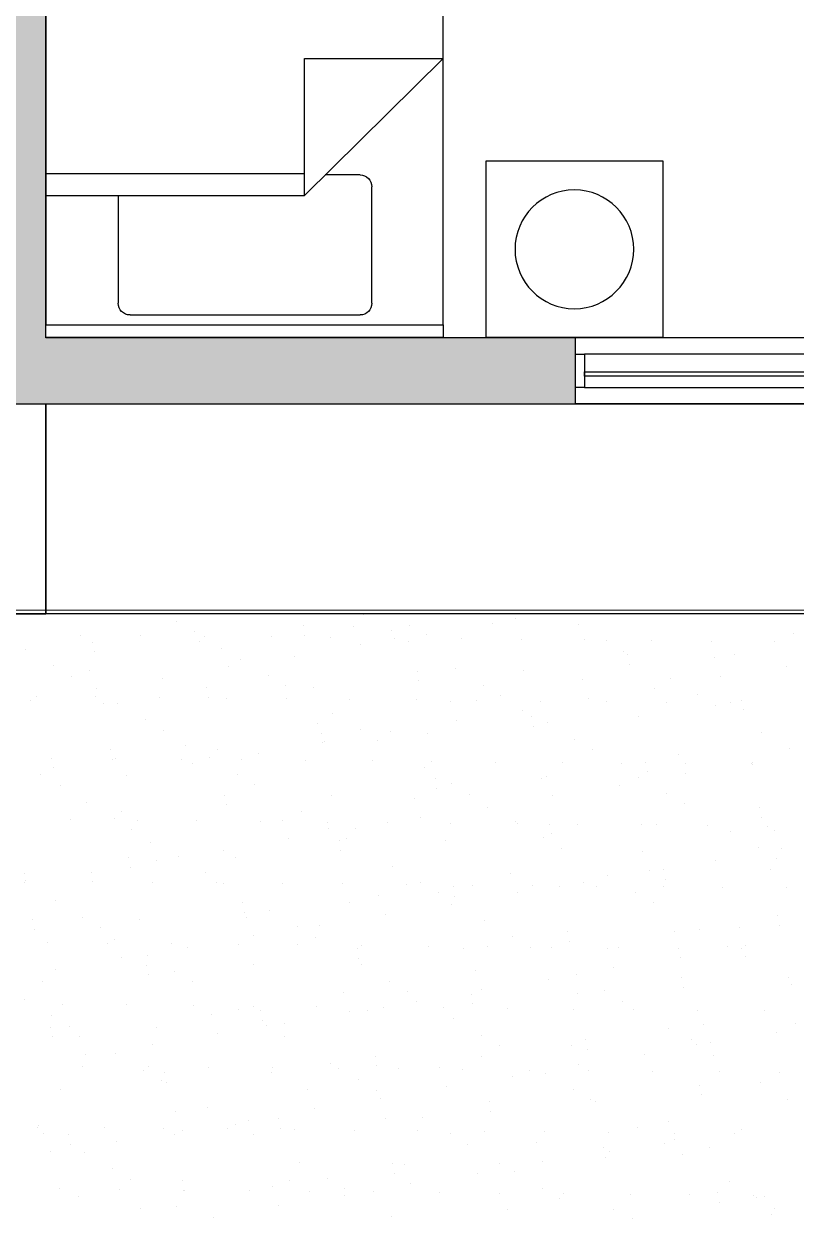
# Model space of a CAD drawing. Header units: millimetres. Extents: x -3 to 53, y -269 to 39.
# Drawn here: x 15.05 to 16.799, y 20.832 to 23.535 of the extents above; entities that cross this region are included whole.
import ezdxf
from ezdxf.enums import TextEntityAlignment as Align
from ezdxf.xclip import XClip

# ---------------------------------------------------------------- set-up
doc = ezdxf.new("R2010")
doc.units = ezdxf.units.MM
doc.header["$LTSCALE"] = 15
doc.header["$XCLIPFRAME"] = 2
doc.linetypes.add('ACAD_ISO07W100', pattern=[3, 0, -3])
doc.linetypes.add('HIDDEN2', pattern=[0.1875, 0.125, -0.0625])
doc.layers.get('0').update_dxf_attribs({"color": 250})
for name, color, linetype in [('A-EST HATCH', 250, 'Continuous'), ('A-EST PLACAS', 250, 'Continuous'), ('A-EST VIGAS', 250, 'HIDDEN2'), ('A-MOBILIARIO', 250, 'Continuous'), ('A-MURO BAJO', 251, 'Continuous'), ('DLP_MOBILIARIO FIJO', 250, 'Continuous'), ('DLP_VERDE', 250, 'Continuous')]:
    doc.layers.add(name, color=color, linetype=linetype)
doc.layers.add('A-MUROS', color=252, linetype='Continuous', lineweight=30)
doc.styles.add('R80', font='ARIALN.TTF', dxfattribs={"height": 2.03})

# ---------------------------------------------------------------- blocks, each defined once
blk = doc.blocks.new('A$C9f73720c')
at = {"layer": 'A-MURO BAJO'}
blk.add_line((59.2224, 107.0787, 0), (53.4761, 88.235, 0), dxfattribs=at)
at = {"layer": 'DLP_VERDE'}
blk.add_line((59.2325, 107.0756), (53.4804, 88.2337), dxfattribs=at)
at = {"layer": 'DLP_VERDE', "linetype": 'Continuous'}
for p, q in [((56.6752, 98.5424), (56.6752, 98.5424)), ((56.7415, 98.5077), (56.7415, 98.5077)), ((56.6798, 98.4982), (56.6798, 98.4982)), ((56.9219, 98.459), (56.9219, 98.459)), ((56.6805, 98.4017), (56.6805, 98.4017)), ((56.8681, 98.4097), (56.8681, 98.4097)), ((56.7845, 98.388), (56.7845, 98.388)), ((56.8065, 98.3851), (56.8065, 98.3851)), ((57.0878, 98.3735), (57.0878, 98.3735)), ((57.1322, 98.3754), (57.1322, 98.3754)), ((56.6364, 98.3605), (56.6364, 98.3605)), ((56.6748, 98.3554), (56.6748, 98.3554)), ((56.7193, 98.3574), (56.7193, 98.3574)), ((56.7827, 98.3611), (56.7827, 98.3611)), ((56.9255, 98.3694), (56.9255, 98.3694)), ((56.928, 98.3665), (56.928, 98.3665)), ((56.931, 98.3682), (56.931, 98.3682)), ((57.0295, 98.3557), (57.0295, 98.3557)), ((57.0515, 98.3528), (57.0515, 98.3528)), ((57.0744, 98.3599), (57.0744, 98.3599)), ((57.1493, 98.3578), (57.1493, 98.3578)), ((57.2207, 98.3606), (57.2207, 98.3606)), ((56.7784, 98.3275), (56.7784, 98.3275)), ((57.1149, 98.3263), (57.1149, 98.3263)), ((57.1705, 98.3371), (57.1705, 98.3371)), ((57.2745, 98.3234), (57.2745, 98.3234)), ((57.2966, 98.3205), (57.2966, 98.3205)), ((56.7439, 98.2959), (56.7439, 98.2959)), ((57.4156, 98.3049), (57.4156, 98.3049)), ((57.4321, 98.3074), (57.4321, 98.3074)), ((57.5196, 98.2912), (57.5196, 98.2912)), ((57.0611, 98.2771), (57.0611, 98.2771)), ((56.6902, 98.2467), (56.6902, 98.2467)), ((57.5275, 98.2433), (57.5275, 98.2433)), ((56.5958, 98.2316), (56.5958, 98.2316)), ((56.7392, 98.2233), (56.7392, 98.2233)), ((56.8613, 98.2143), (56.8613, 98.2143)), ((56.8855, 98.224), (56.8855, 98.224)), ((56.9058, 98.2162), (56.9058, 98.2162)), ((57.0338, 98.231), (57.0338, 98.231)), ((57.1145, 98.2253), (57.1145, 98.2253)), ((57.1773, 98.2228), (57.1773, 98.2228)), ((57.2743, 98.2323), (57.2743, 98.2323)), ((57.3187, 98.2342), (57.3187, 98.2342)), ((57.3235, 98.2235), (57.3235, 98.2235)), ((57.3423, 98.2251), (57.3423, 98.2251)), ((57.4718, 98.2305), (57.4718, 98.2305)), ((57.6153, 98.2223), (57.6153, 98.2223)), ((57.6788, 98.224), (57.6788, 98.224)), ((56.7015, 98.2073), (56.7015, 98.2073)), ((56.9713, 98.1948), (56.9713, 98.1948)), ((57.3078, 98.1936), (57.3078, 98.1936)), ((56.6004, 98.1644), (56.6004, 98.1644)), ((56.6103, 98.1708), (56.6103, 98.1708)), ((56.6324, 98.1679), (56.6324, 98.1679)), ((56.9369, 98.1632), (56.9369, 98.1632)), ((57.625, 98.1747), (57.625, 98.1747)), ((56.566, 98.1329), (56.566, 98.1329)), ((56.7513, 98.1522), (56.7513, 98.1522)), ((56.8553, 98.1385), (56.8553, 98.1385)), ((56.8774, 98.1356), (56.8774, 98.1356)), ((57.2541, 98.1444), (57.2541, 98.1444)), ((56.8832, 98.114), (56.8832, 98.114)), ((56.9964, 98.1199), (56.9964, 98.1199)), ((57.1004, 98.1062), (57.1004, 98.1062)), ((57.1224, 98.1033), (57.1224, 98.1033)), ((57.714, 98.1022), (57.714, 98.1022)), ((57.8738, 98.1092), (57.8738, 98.1092)), ((57.9062, 98.1228), (57.9062, 98.1228)), ((57.9182, 98.1111), (57.9182, 98.1111)), ((56.5122, 98.0836), (56.5122, 98.0836)), ((56.5503, 98.0874), (56.5503, 98.0874)), ((56.6986, 98.0945), (56.6986, 98.0945)), ((56.8421, 98.0862), (56.8421, 98.0862)), ((56.9883, 98.0869), (56.9883, 98.0869)), ((57.0478, 98.0731), (57.0478, 98.0731)), ((57.0923, 98.075), (57.0923, 98.075)), ((57.1366, 98.0939), (57.1366, 98.0939)), ((57.2414, 98.0877), (57.2414, 98.0877)), ((57.2801, 98.0857), (57.2801, 98.0857)), ((57.301, 98.0841), (57.301, 98.0841)), ((57.3454, 98.074), (57.3454, 98.074)), ((57.4264, 98.0864), (57.4264, 98.0864)), ((57.4608, 98.0911), (57.4608, 98.0911)), ((57.5052, 98.0931), (57.5052, 98.0931)), ((57.5352, 98.0924), (57.5352, 98.0924)), ((57.5747, 98.0934), (57.5747, 98.0934)), ((57.7181, 98.0852), (57.7181, 98.0852)), ((57.8644, 98.0859), (57.8644, 98.0859)), ((57.8718, 98.0913), (57.8718, 98.0913)), ((56.6349, 98.0551), (56.6349, 98.0551)), ((56.6793, 98.057), (56.6793, 98.057)), ((56.888, 98.0661), (56.888, 98.0661)), ((57.1643, 98.0621), (57.1643, 98.0621)), ((57.3674, 98.0711), (57.3674, 98.0711)), ((57.4864, 98.0554), (57.4864, 98.0554)), ((57.5008, 98.0609), (57.5008, 98.0609)), ((56.7934, 98.0317), (56.7934, 98.0317)), ((57.1299, 98.0305), (57.1299, 98.0305)), ((57.5904, 98.0417), (57.5904, 98.0417)), ((57.6125, 98.0388), (57.6125, 98.0388)), ((57.7315, 98.0232), (57.7315, 98.0232)), ((57.818, 98.042), (57.818, 98.042)), ((56.759, 98.0002), (56.759, 98.0002)), ((57.4471, 98.0117), (57.4471, 98.0117)), ((57.8355, 98.0095), (57.8355, 98.0095)), ((57.8575, 98.0066), (57.8575, 98.0066)), ((57.0761, 97.9813), (57.0761, 97.9813)), ((56.4582, 97.9507), (56.4582, 97.9507)), ((56.5069, 97.9497), (56.5069, 97.9497)), ((56.6532, 97.9503), (56.6532, 97.9503)), ((56.7052, 97.9509), (56.7052, 97.9509)), ((56.8014, 97.9574), (56.8014, 97.9574)), ((56.9449, 97.9491), (56.9449, 97.9491)), ((57.0912, 97.9498), (57.0912, 97.9498)), ((57.2395, 97.9568), (57.2395, 97.9568)), ((57.3829, 97.9486), (57.3829, 97.9486)), ((57.4875, 97.943), (57.4875, 97.943)), ((57.5292, 97.9493), (57.5292, 97.9493)), ((57.6473, 97.9499), (57.6473, 97.9499)), ((57.6775, 97.9563), (57.6775, 97.9563)), ((57.6917, 97.9519), (57.6917, 97.9519)), ((57.7282, 97.9597), (57.7282, 97.9597)), ((57.821, 97.9481), (57.821, 97.9481)), ((56.5772, 97.935), (56.5772, 97.935)), ((56.6812, 97.9213), (56.6812, 97.9213)), ((56.7032, 97.9184), (56.7032, 97.9184)), ((56.8214, 97.9139), (56.8214, 97.9139)), ((56.8658, 97.9158), (56.8658, 97.9158)), ((57.0745, 97.9249), (57.0745, 97.9249)), ((57.2343, 97.9319), (57.2343, 97.9319)), ((57.2788, 97.9339), (57.2788, 97.9339)), ((57.3573, 97.9294), (57.3573, 97.9294)), ((57.6938, 97.9282), (57.6938, 97.9282)), ((56.4528, 97.8978), (56.4528, 97.8978)), ((56.6615, 97.9069), (56.6615, 97.9069)), ((56.8222, 97.9027), (56.8222, 97.9027)), ((56.9262, 97.889), (56.9262, 97.889)), ((56.9483, 97.8861), (56.9483, 97.8861)), ((56.9864, 97.899), (56.9864, 97.899)), ((57.3229, 97.8978), (57.3229, 97.8978)), ((56.6154, 97.8686), (56.6154, 97.8686)), ((56.9519, 97.8675), (56.9519, 97.8675)), ((57.0672, 97.8705), (57.0672, 97.8705)), ((57.1712, 97.8568), (57.1712, 97.8568)), ((57.6401, 97.879), (57.6401, 97.879)), ((56.581, 97.8371), (56.581, 97.8371)), ((57.1933, 97.8539), (57.1933, 97.8539)), ((57.2691, 97.8486), (57.2691, 97.8486)), ((57.3123, 97.8382), (57.3123, 97.8382)), ((56.4662, 97.8208), (56.4662, 97.8208)), ((56.6097, 97.8126), (56.6097, 97.8126)), ((56.756, 97.8132), (56.756, 97.8132)), ((56.8982, 97.8182), (56.8982, 97.8182)), ((56.9043, 97.8203), (56.9043, 97.8203)), ((57.0477, 97.812), (57.0477, 97.812)), ((57.194, 97.8127), (57.194, 97.8127)), ((57.3423, 97.8197), (57.3423, 97.8197)), ((57.4163, 97.8245), (57.4163, 97.8245)), ((57.4383, 97.8216), (57.4383, 97.8216)), ((57.4858, 97.8115), (57.4858, 97.8115)), ((57.5573, 97.806), (57.5573, 97.806)), ((57.6321, 97.8122), (57.6321, 97.8122)), ((57.7803, 97.8192), (57.7803, 97.8192)), ((57.8338, 97.8088), (57.8338, 97.8088)), ((56.5273, 97.7879), (56.5273, 97.7879)), ((57.261, 97.7838), (57.261, 97.7838)), ((57.4208, 97.7907), (57.4208, 97.7907)), ((57.4653, 97.7927), (57.4653, 97.7927)), ((57.5503, 97.7967), (57.5503, 97.7967)), ((57.6613, 97.7923), (57.6613, 97.7923)), ((57.674, 97.8018), (57.674, 97.8018)), ((57.6833, 97.7894), (57.6833, 97.7894)), ((56.5949, 97.7547), (56.5949, 97.7547)), ((56.6393, 97.7566), (56.6393, 97.7566)), ((56.848, 97.7657), (56.848, 97.7657)), ((57.0079, 97.7727), (57.0079, 97.7727)), ((57.0523, 97.7747), (57.0523, 97.7747)), ((57.1793, 97.7663), (57.1793, 97.7663)), ((57.5158, 97.7651), (57.5158, 97.7651)), ((57.8023, 97.7737), (57.8023, 97.7737)), ((56.435, 97.7477), (56.435, 97.7477)), ((56.8084, 97.7359), (56.8084, 97.7359)), ((57.1449, 97.7348), (57.1449, 97.7348)), ((56.403, 97.7178), (56.403, 97.7178)), ((56.4375, 97.7056), (56.4375, 97.7056)), ((56.507, 97.7041), (56.507, 97.7041)), ((56.5291, 97.7012), (56.5291, 97.7012)), ((56.774, 97.7044), (56.774, 97.7044)), ((57.4621, 97.7159), (57.4621, 97.7159)), ((56.4031, 97.674), (56.4031, 97.674)), ((56.4208, 97.6767), (56.4208, 97.6767)), ((56.5691, 97.6837), (56.5691, 97.6837)), ((56.6481, 97.6855), (56.6481, 97.6855)), ((56.7125, 97.6755), (56.7125, 97.6755)), ((56.7521, 97.6718), (56.7521, 97.6718)), ((56.7741, 97.6689), (56.7741, 97.6689)), ((56.8588, 97.6761), (56.8588, 97.6761)), ((57.0071, 97.6832), (57.0071, 97.6832)), ((57.0912, 97.6855), (57.0912, 97.6855)), ((57.1506, 97.6749), (57.1506, 97.6749)), ((57.2969, 97.6756), (57.2969, 97.6756)), ((57.4451, 97.6826), (57.4451, 97.6826)), ((57.5886, 97.6744), (57.5886, 97.6744)), ((57.7349, 97.6751), (57.7349, 97.6751)), ((56.7202, 97.6552), (56.7202, 97.6552)), ((56.8931, 97.6533), (56.8931, 97.6533)), ((57.4475, 97.6426), (57.4475, 97.6426)), ((57.6073, 97.6496), (57.6073, 97.6496)), ((57.6518, 97.6515), (57.6518, 97.6515)), ((57.7432, 97.664), (57.7432, 97.664)), ((56.3493, 97.6248), (56.3493, 97.6248)), ((56.7814, 97.6135), (56.7814, 97.6135)), ((56.8258, 97.6154), (56.8258, 97.6154)), ((56.9971, 97.6396), (56.9971, 97.6396)), ((57.0191, 97.6367), (57.0191, 97.6367)), ((57.0345, 97.6246), (57.0345, 97.6246)), ((57.1381, 97.621), (57.1381, 97.621)), ((57.1944, 97.6315), (57.1944, 97.6315)), ((57.2388, 97.6335), (57.2388, 97.6335)), ((57.3723, 97.6336), (57.3723, 97.6336)), ((57.7088, 97.6325), (57.7088, 97.6325)), ((56.3684, 97.5955), (56.3684, 97.5955)), ((56.4128, 97.5974), (56.4128, 97.5974)), ((56.6215, 97.6065), (56.6215, 97.6065)), ((57.0014, 97.6033), (57.0014, 97.6033)), ((57.2421, 97.6073), (57.2421, 97.6073)), ((57.2641, 97.6044), (57.2641, 97.6044)), ((57.3379, 97.6021), (57.3379, 97.6021)), ((57.3831, 97.5888), (57.3831, 97.5888)), ((56.6305, 97.5729), (56.6305, 97.5729)), ((56.967, 97.5717), (56.967, 97.5717)), ((57.4871, 97.5751), (57.4871, 97.5751)), ((57.5092, 97.5722), (57.5092, 97.5722)), ((57.6551, 97.5832), (57.6551, 97.5832)), ((56.3774, 97.5389), (56.3774, 97.5389)), ((56.5236, 97.5396), (56.5236, 97.5396)), ((56.596, 97.5414), (56.596, 97.5414)), ((56.6719, 97.5466), (56.6719, 97.5466)), ((56.8154, 97.5384), (56.8154, 97.5384)), ((56.9617, 97.539), (56.9617, 97.539)), ((57.1099, 97.5461), (57.1099, 97.5461)), ((57.2534, 97.5378), (57.2534, 97.5378)), ((57.2841, 97.5528), (57.2841, 97.5528)), ((57.3997, 97.5385), (57.3997, 97.5385)), ((57.548, 97.5455), (57.548, 97.5455)), ((57.6282, 97.5565), (57.6282, 97.5565)), ((57.6915, 97.5373), (57.6915, 97.5373)), ((57.7322, 97.5428), (57.7322, 97.5428)), ((56.9132, 97.5225), (56.9132, 97.5225)), ((56.3329, 97.4869), (56.3329, 97.4869)), ((56.3549, 97.484), (56.3549, 97.484)), ((56.5423, 97.4921), (56.5423, 97.4921)), ((57.221, 97.4834), (57.221, 97.4834)), ((57.3809, 97.4904), (57.3809, 97.4904)), ((57.4253, 97.4923), (57.4253, 97.4923)), ((57.5653, 97.5009), (57.5653, 97.5009)), ((57.634, 97.5014), (57.634, 97.5014)), ((56.4739, 97.4683), (56.4739, 97.4683)), ((56.5549, 97.4543), (56.5549, 97.4543)), ((56.5779, 97.4546), (56.5779, 97.4546)), ((56.5993, 97.4562), (56.5993, 97.4562)), ((56.5999, 97.4517), (56.5999, 97.4517)), ((56.808, 97.4654), (56.808, 97.4654)), ((56.9679, 97.4723), (56.9679, 97.4723)), ((57.0123, 97.4743), (57.0123, 97.4743)), ((57.1944, 97.4706), (57.1944, 97.4706)), ((57.5309, 97.4694), (57.5309, 97.4694)), ((56.395, 97.4473), (56.395, 97.4473)), ((56.7189, 97.4361), (56.7189, 97.4361)), ((56.8234, 97.4402), (56.8234, 97.4402)), ((57.1599, 97.439), (57.1599, 97.439)), ((56.3367, 97.41), (56.3367, 97.41)), ((56.4525, 97.4098), (56.4525, 97.4098)), ((56.4802, 97.4018), (56.4802, 97.4018)), ((56.6265, 97.4024), (56.6265, 97.4024)), ((56.7748, 97.4095), (56.7748, 97.4095)), ((56.789, 97.4087), (56.789, 97.4087)), ((56.8229, 97.4224), (56.8229, 97.4224)), ((56.845, 97.4195), (56.845, 97.4195)), ((56.9182, 97.4012), (56.9182, 97.4012)), ((56.9639, 97.4038), (56.9639, 97.4038)), ((57.0645, 97.4019), (57.0645, 97.4019)), ((57.2128, 97.409), (57.2128, 97.409)), ((57.3563, 97.4007), (57.3563, 97.4007)), ((57.4771, 97.4201), (57.4771, 97.4201)), ((57.5025, 97.4014), (57.5025, 97.4014)), ((57.6508, 97.4084), (57.6508, 97.4084)), ((56.4181, 97.3783), (56.4181, 97.3783)), ((57.068, 97.3901), (57.068, 97.3901)), ((57.09, 97.3872), (57.09, 97.3872)), ((57.1062, 97.3898), (57.1062, 97.3898)), ((57.209, 97.3716), (57.209, 97.3716)), ((56.7353, 97.3594), (56.7353, 97.3594)), ((57.313, 97.3579), (57.313, 97.3579)), ((57.335, 97.355), (57.335, 97.355)), ((57.5674, 97.3492), (57.5674, 97.3492)), ((57.6118, 97.3511), (57.6118, 97.3511)), ((56.3643, 97.329), (56.3643, 97.329)), ((56.9945, 97.3242), (56.9945, 97.3242)), ((57.1544, 97.3312), (57.1544, 97.3312)), ((57.1988, 97.3331), (57.1988, 97.3331)), ((57.3873, 97.3379), (57.3873, 97.3379)), ((57.4075, 97.3422), (57.4075, 97.3422)), ((57.454, 97.3393), (57.454, 97.3393)), ((57.558, 97.3256), (57.558, 97.3256)), ((57.58, 97.3227), (57.58, 97.3227)), ((56.3284, 97.2951), (56.3284, 97.2951)), ((56.3728, 97.297), (56.3728, 97.297)), ((56.5815, 97.3061), (56.5815, 97.3061)), ((56.7414, 97.3131), (56.7414, 97.3131)), ((56.7858, 97.3151), (56.7858, 97.3151)), ((57.0164, 97.3075), (57.0164, 97.3075)), ((57.3529, 97.3063), (57.3529, 97.3063)), ((56.2913, 97.2659), (56.2913, 97.2659)), ((56.4396, 97.2729), (56.4396, 97.2729)), ((56.583, 97.2647), (56.583, 97.2647)), ((56.6455, 97.2771), (56.6455, 97.2771)), ((56.7293, 97.2653), (56.7293, 97.2653)), ((56.8776, 97.2724), (56.8776, 97.2724)), ((56.982, 97.276), (56.982, 97.276)), ((57.0211, 97.2641), (57.0211, 97.2641)), ((57.1673, 97.2648), (57.1673, 97.2648)), ((57.3156, 97.2718), (57.3156, 97.2718)), ((57.4591, 97.2636), (57.4591, 97.2636)), ((57.6054, 97.2643), (57.6054, 97.2643)), ((57.6701, 97.2874), (57.6701, 97.2874)), ((56.2745, 97.2468), (56.2745, 97.2468)), ((56.2997, 97.2511), (56.2997, 97.2511)), ((56.4037, 97.2374), (56.4037, 97.2374)), ((56.6111, 97.2456), (56.6111, 97.2456)), ((57.2992, 97.2571), (57.2992, 97.2571)), ((56.2401, 97.2152), (56.2401, 97.2152)), ((56.4258, 97.2345), (56.4258, 97.2345)), ((56.5448, 97.2189), (56.5448, 97.2189)), ((56.9282, 97.2267), (56.9282, 97.2267)), ((56.5573, 97.1963), (56.5573, 97.1963)), ((56.6488, 97.2052), (56.6488, 97.2052)), ((56.6708, 97.2023), (56.6708, 97.2023)), ((56.7898, 97.1866), (56.7898, 97.1866)), ((57.181, 97.183), (57.181, 97.183)), ((57.3409, 97.19), (57.3409, 97.19)), ((57.3853, 97.1919), (57.3853, 97.1919)), ((57.5803, 97.2052), (57.5803, 97.2052)), ((57.594, 97.201), (57.594, 97.201)), ((56.5149, 97.1539), (56.5149, 97.1539)), ((56.5593, 97.1559), (56.5593, 97.1559)), ((56.768, 97.165), (56.768, 97.165)), ((56.8938, 97.1729), (56.8938, 97.1729)), ((56.9158, 97.17), (56.9158, 97.17)), ((56.9279, 97.172), (56.9279, 97.172)), ((56.9723, 97.1739), (56.9723, 97.1739)), ((57.0348, 97.1544), (57.0348, 97.1544)), ((57.2094, 97.1748), (57.2094, 97.1748)), ((57.5459, 97.1736), (57.5459, 97.1736)), ((56.2478, 97.1281), (56.2478, 97.1281)), ((56.355, 97.1469), (56.355, 97.1469)), ((56.3941, 97.1288), (56.3941, 97.1288)), ((56.5424, 97.1358), (56.5424, 97.1358)), ((56.6859, 97.1276), (56.6859, 97.1276)), ((56.8321, 97.1282), (56.8321, 97.1282)), ((56.8385, 97.1444), (56.8385, 97.1444)), ((56.9804, 97.1353), (56.9804, 97.1353)), ((57.1239, 97.127), (57.1239, 97.127)), ((57.1388, 97.1407), (57.1388, 97.1407)), ((57.1609, 97.1378), (57.1609, 97.1378)), ((57.175, 97.1433), (57.175, 97.1433)), ((57.2702, 97.1277), (57.2702, 97.1277)), ((57.4185, 97.1347), (57.4185, 97.1347)), ((56.4675, 97.1141), (56.4675, 97.1141)), ((56.804, 97.1129), (56.804, 97.1129)), ((57.2798, 97.1221), (57.2798, 97.1221)), ((57.3838, 97.1084), (57.3838, 97.1084)), ((57.4059, 97.1055), (57.4059, 97.1055)), ((57.4922, 97.1244), (57.4922, 97.1244)), ((57.5619, 97.1265), (57.5619, 97.1265)), ((56.4331, 97.0825), (56.4331, 97.0825)), ((57.1212, 97.094), (57.1212, 97.094)), ((57.5249, 97.0898), (57.5249, 97.0898)), ((56.7503, 97.0636), (56.7503, 97.0636)), ((57.5274, 97.0488), (57.5274, 97.0488)), ((57.5718, 97.0508), (57.5718, 97.0508)), ((56.2296, 97.0202), (56.2296, 97.0202)), ((56.3794, 97.0333), (56.3794, 97.0333)), ((56.9545, 97.0238), (56.9545, 97.0238)), ((57.1144, 97.0308), (57.1144, 97.0308)), ((57.1588, 97.0327), (57.1588, 97.0327)), ((57.3675, 97.0418), (57.3675, 97.0418)), ((57.4024, 97.0421), (57.4024, 97.0421)), ((56.2072, 96.9992), (56.2072, 96.9992)), ((56.2516, 97.0173), (56.2516, 97.0173)), ((56.2884, 96.9947), (56.2884, 96.9947)), ((56.3328, 96.9967), (56.3328, 96.9967)), ((56.3706, 97.0017), (56.3706, 97.0017)), ((56.4969, 96.9917), (56.4969, 96.9917)), ((56.5415, 97.0058), (56.5415, 97.0058)), ((56.6452, 96.9987), (56.6452, 96.9987)), ((56.7014, 97.0127), (56.7014, 97.0127)), ((56.7458, 97.0147), (56.7458, 97.0147)), ((57.0314, 97.0117), (57.0314, 97.0117)), ((57.0833, 96.9982), (57.0833, 96.9982)), ((57.3679, 97.0106), (57.3679, 97.0106)), ((57.5213, 96.9976), (57.5213, 96.9976)), ((56.3507, 96.991), (56.3507, 96.991)), ((56.4746, 96.988), (56.4746, 96.988)), ((56.4966, 96.9851), (56.4966, 96.9851)), ((56.6156, 96.9694), (56.6156, 96.9694)), ((56.6605, 96.9814), (56.6605, 96.9814)), ((56.7887, 96.9905), (56.7887, 96.9905)), ((56.935, 96.9911), (56.935, 96.9911)), ((56.997, 96.9802), (56.997, 96.9802)), ((57.2267, 96.9899), (57.2267, 96.9899)), ((57.373, 96.9906), (57.373, 96.9906)), ((56.2896, 96.951), (56.2896, 96.951)), ((56.6261, 96.9498), (56.6261, 96.9498)), ((56.7196, 96.9557), (56.7196, 96.9557)), ((56.7417, 96.9528), (56.7417, 96.9528)), ((57.3142, 96.9613), (57.3142, 96.9613)), ((56.2552, 96.9195), (56.2552, 96.9195)), ((56.8607, 96.9372), (56.8607, 96.9372)), ((56.9433, 96.931), (56.9433, 96.931)), ((56.9647, 96.9235), (56.9647, 96.9235)), ((56.9867, 96.9206), (56.9867, 96.9206)), ((56.5723, 96.9006), (56.5723, 96.9006)), ((57.1057, 96.9049), (57.1057, 96.9049)), ((57.2097, 96.8912), (57.2097, 96.8912)), ((57.2317, 96.8883), (57.2317, 96.8883)), ((57.3009, 96.8896), (57.3009, 96.8896)), ((57.3453, 96.8915), (57.3453, 96.8915)), ((57.554, 96.9007), (57.554, 96.9007)), ((56.2014, 96.8702), (56.2014, 96.8702)), ((56.31, 96.8621), (56.31, 96.8621)), ((56.728, 96.8646), (56.728, 96.8646)), ((56.7481, 96.8616), (56.7481, 96.8616)), ((56.8879, 96.8716), (56.8879, 96.8716)), ((56.9323, 96.8735), (56.9323, 96.8735)), ((57.141, 96.8826), (57.141, 96.8826)), ((57.1861, 96.8611), (57.1861, 96.8611)), ((57.2244, 96.879), (57.2244, 96.879)), ((57.3507, 96.8726), (57.3507, 96.8726)), ((57.4547, 96.859), (57.4547, 96.859)), ((56.315, 96.8466), (56.315, 96.8466)), ((56.4535, 96.8539), (56.4535, 96.8539)), ((56.4749, 96.8535), (56.4749, 96.8535)), ((56.5193, 96.8555), (56.5193, 96.8555)), ((56.5998, 96.8546), (56.5998, 96.8546)), ((56.8535, 96.8487), (56.8535, 96.8487)), ((56.8915, 96.8534), (56.8915, 96.8534)), ((57.0378, 96.854), (57.0378, 96.854)), ((57.19, 96.8475), (57.19, 96.8475)), ((57.3296, 96.8528), (57.3296, 96.8528)), ((57.4759, 96.8535), (57.4759, 96.8535)), ((57.4767, 96.8561), (57.4767, 96.8561)), ((56.4825, 96.8183), (56.4825, 96.8183)), ((56.8191, 96.8171), (56.8191, 96.8171)), ((57.5072, 96.8286), (57.5072, 96.8286)), ((57.1362, 96.7983), (57.1362, 96.7983)), ((56.7653, 96.7679), (56.7653, 96.7679)), ((57.4874, 96.7484), (57.4874, 96.7484)), ((56.8509, 96.7245), (56.8509, 96.7245)), ((56.9145, 96.7234), (56.9145, 96.7234)), ((57.0744, 96.7304), (57.0744, 96.7304)), ((57.1188, 96.7323), (57.1188, 96.7323)), ((57.2889, 96.724), (57.2889, 96.724)), ((57.3275, 96.7415), (57.3275, 96.7415)), ((57.4174, 96.7463), (57.4174, 96.7463)), ((56.6865, 96.72), (56.6865, 96.72)), ((56.7026, 96.7175), (56.7026, 96.7175)), ((56.7058, 96.7143), (56.7058, 96.7143)), ((56.7905, 96.7063), (56.7905, 96.7063)), ((56.8125, 96.7034), (56.8125, 96.7034)), ((56.9944, 96.7163), (56.9944, 96.7163)), ((57.0465, 96.716), (57.0465, 96.716)), ((57.1407, 96.7169), (57.1407, 96.7169)), ((57.383, 96.7148), (57.383, 96.7148)), ((57.4324, 96.7157), (57.4324, 96.7157)), ((56.9315, 96.6877), (56.9315, 96.6877)), ((57.012, 96.6844), (57.012, 96.6844)), ((57.0355, 96.674), (57.0355, 96.674)), ((57.0576, 96.6711), (57.0576, 96.6711)), ((57.1765, 96.6554), (57.1765, 96.6554)), ((57.2806, 96.6418), (57.2806, 96.6418)), ((57.3292, 96.6656), (57.3292, 96.6656)), ((56.9583, 96.6352), (56.9583, 96.6352)), ((57.3026, 96.6389), (57.3026, 96.6389)), ((57.4216, 96.6232), (57.4216, 96.6232)), ((57.2609, 96.5892), (57.2609, 96.5892)), ((57.3053, 96.5912), (57.3053, 96.5912)), ((57.3918, 96.5869), (57.3918, 96.5869)), ((57.2394, 96.5833), (57.2394, 96.5833)), ((57.2435, 96.5798), (57.2435, 96.5798))]:
    blk.add_line(p, q, dxfattribs=at)
at = {"style": 'R80'}
for height, rotation, p in [(0.09, 0.009, (39.554, 141.0046, 0)), (0.09, 0.009, (45.7984, 139.3226, 0)), (0.09, 0.009, (50.4634, 135.3578, 0)), (0.09, 0.009, (41.9784, 129.0436, 0)), (0.09, 0.009, (37.8409, 128.6089, 0)), (0.09, 0.009, (35.483, 116.3582, 0)), (0.09, 0.009, (38.5607, 113.6321, 0)), (0.09, 0.009, (45.1292, 84.3757, 0)), (0.09, 0.009, (43.9111, 83.9335, 0)), (0.09, 0.009, (43.1485, 83.401, 0)), (0.09, 0.009, (28.0067, 80.1071, 0)), (0.09, 0.009, (44.3753, 79.9046, 0)), (0.09, 0.009, (55.151, 79.2173, 0)), (0.09, 0.009, (38.2608, 76.0049)), (0.09, 0.009, (39.0036, 75.5558)), (0.09, 0.009, (27.5137, 75.2133, 0)), (0.09, 0.009, (27.5137, 75.2133, 0)), (0.09, 0.009, (39.8519, 75.1543)), (0.09, 0.009, (25.3599, 70.2709, 0)), (0.09, 0.009, (32.1646, 69.192, 0)), (0.09, 0.009, (32.1646, 69.192, 0)), (0.09, 0.009, (26.9947, 68.6392, 0)), (0.09, 0.009, (59.8504, 67.3859, 0)), (0.09, 0.009, (24.839, 65.5107, 0)), (0.09, 0.009, (24.839, 65.5107, 0)), (0.09, 0.009, (33.5008, 60.261, 0)), (0.09, 0.009, (33.5008, 60.261, 0)), (0.09, 347.3908, (17.1069, 59.2726, 0)), (0.09, 0.009, (26.4708, 59.2035, 0)), (0.09, 0.009, (26.4708, 59.2035, 0)), (0.09, 0.009, (23.1216, 58.7685, 0)), (0.09, 0.009, (23.1216, 58.7685, 0)), (0.09, 0.009, (27.6632, 55.3959, 0)), (0.09, 0.009, (27.6632, 55.3959, 0)), (0.09, 0.009, (22.2239, 54.9818, 0)), (0.09, 0.009, (22.2239, 54.9818, 0)), (0.09, 0.009, (65.7174, 53.5803, 0)), (0.09, 0.009, (38.377, 51.7166, 0)), (0.09, 0.009, (38.377, 51.7166, 0)), (0.09, 0.009, (21.0294, 51.3767, 0)), (0.09, 0.009, (21.0294, 51.3767, 0)), (0.09, 0.009, (29.4091, 50.8876, 0)), (0.09, 0.009, (29.4091, 50.8876, 0)), (0.09, 0.009, (22.5184, 48.0808, 0)), (0.09, 0.009, (22.5184, 48.0808, 0)), (0.09, 0.009, (32.8305, 47.9478, 0)), (0.09, 0.009, (38.6414, 47.9238, 0)), (0.09, 1.5576, (45.5013, 47.0033, 0)), (0.09, 1.5576, (45.5013, 47.0033, 0)), (0.09, 1.5576, (42.9613, 45.8781, 0)), (0.09, 0.009, (31.2252, 43.4352, 0)), (0.09, 0.009, (31.2252, 43.4352, 0)), (0.09, 0.009, (24.8291, 43.3056, 0)), (0.09, 0.009, (24.8291, 43.3056, 0)), (0.09, 0.009, (28.8684, 42.6092, 0)), (0.09, 0.009, (28.8684, 42.6092, 0)), (0.09, 0.009, (46.0815, 42.4048, 0)), (0.09, 0.009, (19.0307, 42.0559, 0)), (0.09, 0.009, (19.0307, 42.0559, 0)), (0.09, 0.009, (70.9067, 41.0329, 0)), (0.09, 0.009, (22.7765, 38.7407, 0)), (0.09, 0.009, (22.7765, 38.7407, 0)), (0.09, 0.009, (17.8952, 37.4624, 0)), (0.09, 0.009, (17.8952, 37.4624, 0)), (0.09, 0.009, (25.8226, 33.2142, 0)), (0.09, 0.009, (21.5027, 31.2754, 0)), (0.1403, 0.009, (43.0178, 29.8778, 0)), (0.09, 0.009, (24.3978, 29.2659, 0)), (0.09, 0.009, (49.7565, 29.0287, 0)), (0.09, 0.009, (16.51, 28.4123, 0)), (0.09, 0.009, (16.51, 28.4123, 0)), (0.09, 0.009, (40.7946, 24.893, 0)), (0.09, 0.009, (18.1268, 23.6374, 0)), (0.09, 0.009, (20.346, 20.3291, 0)), (0.09, 0.009, (38.3365, 19.4632, 0)), (0.09, 0.009, (18.2869, 15.9828, 0)), (0.09, 0.009, (36.6694, 12.5977, 0)), (0.09, 337.7998, (24.7536, 11.2334, 0)), (0.09, 0.009, (33.5928, 10.3508, 0)), (0.09, 337.7998, (21.6109, 10.1247, 0)), (0.09, 337.7998, (16.5605, 9.5998, 0)), (0.09, 337.7998, (29.9414, 8.9534, 0)), (0.09, 337.7998, (31.6402, 7.9561, 0)), (0.09, 337.7998, (26.736, 7.7966, 0)), (0.09, 337.7998, (32.0288, 7.0232, 0)), (0.09, 0.009, (16.5347, 5.5678, 0)), (0.09, 0.009, (23.3239, 5.5763, 0)), (0.09, 0.009, (34.4718, 3.6379, 0))]:
    blk.add_attdef('N.P.T.+0.00', text='', height=height, rotation=rotation, dxfattribs=at).set_placement(p, align=Align.MIDDLE_CENTER)
for p in [(49.9263, 138.2431, 0), (56.6904, 136.252, 0), (60.5336, 135.5237, 0), (42.6322, 135.1839), (46.2516, 126.9171), (35.1548, 97.8545, 0), (31.2618, 93.9445, 0), (17.9393, 86.8861, 0), (34.7444, 85.6148, 0), (35.5048, 81.4636, 0), (34.6534, 76.9929, 0), (59.6668, 73.2509), (40.4113, 65.8421, 0), (43.5611, 65.2125, 0), (64.4681, 61.3857), (43.9111, 51.4927, 0), (32.9744, 51.0828, 0), (48.0327, 50.0735, 0), (69.3242, 50.0814, 0), (52.9599, 39.4701, 0), (74.4159, 35.7467, 0)]:
    blk.add_attdef('N.P.T.+0.00', text='', height=0.2109, dxfattribs=at).set_placement(p, align=Align.MIDDLE_CENTER)
blk = doc.blocks.new('est_P1')
at = {"layer": 'A-EST HATCH'}
h = blk.add_hatch(color=256, dxfattribs=at)
h.dxf.hatch_style = 1
h.paths.add_polyline_path([(-9.144, -13.7899), (-9.144, -7.725), (-10.644, -7.725), (-10.644, -8.475), (-10.794, -8.475), (-10.794, -7.525), (-8.994, -7.525), (-8.994, -8.4), (-7.494, -8.4), (-7.494, -7.9), (-7.344, -7.9), (-7.344, -8.6), (-8.994, -8.6), (-8.994, -13.7899)])
h.paths.add_polyline_path([(-30.244, -3.725), (-28.644, -3.725), (-28.644, -0.625), (-29.844, -0.625), (-29.844, -0.475), (-28.494, -0.475), (-28.494, -3.875), (-30.244, -3.875)])
h.paths.add_polyline_path([(-31.044, -0.475), (-31.194, -0.475), (-31.194, -3.875), (-31.044, -3.875)])
h.paths.add_polyline_path([(-36.544, 0), (-36.844, 0), (-36.844, -0.15), (-36.694, -0.15), (-36.694, -3.225), (-36.544, -3.225)])
h.paths.add_polyline_path([(-33.594, -0.625), (-33.594, -3.725), (-31.994, -3.725), (-31.994, -3.875), (-33.744, -3.875), (-33.744, -0.475), (-32.394, -0.475), (-32.394, -0.625)])
h.paths.add_polyline_path([(-42.844, -0.15), (-43.444, -0.15), (-43.444, 0), (-42.694, 0), (-42.694, -3.4), (-43.844, -3.4), (-43.844, -3.25), (-42.844, -3.25)])
h.paths.add_polyline_path([(-44.644, 0), (-44.644, -3.4), (-44.794, -3.4), (-44.794, 0)])
h.paths.add_polyline_path([(-45.594, -3.25), (-47.194, -3.25), (-47.194, -0.15), (-45.994, -0.15), (-45.994, 0), (-47.344, 0), (-47.344, -3.4), (-45.594, -3.4)])
h.paths.add_polyline_path([(-42.844, -13.7), (-43.444, -13.7), (-43.444, -13.85), (-42.694, -13.85), (-42.694, -10.45), (-43.844, -10.45), (-43.844, -10.6), (-42.844, -10.6)])
h.paths.add_polyline_path([(-44.644, -13.85), (-44.644, -10.45), (-44.794, -10.45), (-44.794, -13.85)])
h.paths.add_polyline_path([(-45.594, -10.6), (-47.194, -10.6), (-47.194, -13.7), (-45.994, -13.7), (-45.994, -13.85), (-47.344, -13.85), (-47.344, -10.45), (-45.594, -10.45)])
h.paths.add_polyline_path([(-39.994, -10.35), (-39.844, -10.35), (-39.844, -13.6999), (-39.694, -13.6999), (-39.694, -13.8499), (-39.994, -13.8499)])
h.paths.add_polyline_path([(-30.244, -10.125), (-28.644, -10.125), (-28.644, -13.225), (-29.844, -13.225), (-29.844, -13.375), (-28.494, -13.375), (-28.494, -9.975), (-30.244, -9.975)])
h.paths.add_polyline_path([(-31.044, -13.375), (-31.194, -13.375), (-31.194, -9.975), (-31.044, -9.975)])
h.paths.add_polyline_path([(-36.544, -13.85), (-36.844, -13.8499), (-36.844, -13.7), (-36.694, -13.7), (-36.694, -10.625), (-36.544, -10.625)])
h.paths.add_polyline_path([(-33.594, -13.225), (-33.594, -10.125), (-31.994, -10.125), (-31.994, -9.975), (-33.744, -9.975), (-33.744, -13.375), (-32.394, -13.375), (-32.394, -13.225)])
h.paths.add_polyline_path([(-17.094, -3.725), (-18.694, -3.725), (-18.694, -0.625), (-17.494, -0.625), (-17.494, -0.475), (-18.844, -0.475), (-18.844, -3.875), (-17.094, -3.875)])
h.paths.add_polyline_path([(-16.294, -0.475), (-16.144, -0.475), (-16.144, -3.875), (-16.294, -3.875)])
h.paths.add_polyline_path([(-10.494, 0), (-10.494, -0.15), (-10.644, -0.15), (-10.644, -3.225), (-10.794, -3.225), (-10.794, 0)])
h.paths.add_polyline_path([(-13.744, -0.625), (-13.744, -3.725), (-15.344, -3.725), (-15.344, -3.875), (-13.594, -3.875), (-13.594, -0.475), (-14.944, -0.475), (-14.944, -0.625)])
h.paths.add_polyline_path([(-8.994, -5.25), (-7.344, -5.25), (-7.344, -5.95), (-7.494, -5.95), (-7.494, -5.45), (-8.994, -5.45), (-8.994, -6.325), (-10.794, -6.325), (-10.794, -5.375), (-10.644, -5.375), (-10.644, -6.125), (-9.144, -6.125), (-9.144, -0.06), (-8.994, -0.06)])
h.paths.add_polyline_path([(-4.494, -0.15), (-3.894, -0.15), (-3.894, 0), (-4.644, 0), (-4.644, -3.4), (-3.494, -3.4), (-3.494, -3.25), (-4.494, -3.25)])
h.paths.add_polyline_path([(-2.694, 0), (-2.694, -3.4), (-2.544, -3.4), (-2.544, 0)])
h.paths.add_polyline_path([(-1.744, -3.25), (-0.144, -3.25), (-0.144, -0.15), (-1.344, -0.15), (-1.344, 0), (0.006, 0), (0.006, -3.4), (-1.744, -3.4)])
h.paths.add_polyline_path([(-2.694, -13.85), (-2.694, -10.4499), (-2.544, -10.4499), (-2.544, -13.85)])
h.paths.add_polyline_path([(-1.744, -10.5999), (-0.144, -10.5999), (-0.144, -13.7), (-1.344, -13.7), (-1.344, -13.85), (0.006, -13.85), (0.006, -10.4499), (-1.744, -10.4499)])
h.paths.add_polyline_path([(-7.344, -10.35), (-7.494, -10.35), (-7.494, -13.6999), (-7.644, -13.6999), (-7.644, -13.8499), (-7.344, -13.85)])
h.paths.add_polyline_path([(-17.094, -10.125), (-18.694, -10.125), (-18.694, -13.225), (-17.494, -13.225), (-17.494, -13.375), (-18.844, -13.375), (-18.844, -9.975), (-17.094, -9.975)])
h.paths.add_polyline_path([(-16.294, -13.375), (-16.144, -13.375), (-16.144, -9.975), (-16.294, -9.975)])
h.paths.add_polyline_path([(-10.794, -13.85), (-10.494, -13.8499), (-10.494, -13.6999), (-10.644, -13.7), (-10.644, -10.625), (-10.794, -10.625)])
h.paths.add_polyline_path([(-13.744, -13.225), (-13.744, -10.125), (-15.344, -10.125), (-15.344, -9.975), (-13.594, -9.975), (-13.594, -13.375), (-14.944, -13.375), (-14.944, -13.225)])
h.paths.add_polyline_path([(-38.344, -7.525), (-36.544, -7.525), (-36.544, -8.475), (-36.694, -8.475), (-36.694, -7.725), (-38.194, -7.725), (-38.194, -13.7899), (-38.344, -13.7899), (-38.344, -8.6), (-39.994, -8.6), (-39.994, -7.9), (-39.844, -7.9), (-39.844, -8.4), (-38.344, -8.4)])
h.paths.add_polyline_path([(-4.644, -13.85), (-4.644, -10.4499), (-3.494, -10.4499), (-3.494, -10.5999), (-4.494, -10.5999), (-4.494, -13.7), (-3.894, -13.7), (-3.894, -13.85)])
h.paths.add_polyline_path([(-1.7407, -5.5), (-1.594, -5.5), (-1.594, -4.3), (-3.744, -4.3), (-3.744, -4.45), (-3.294, -4.45), (-3.294, -6.05), (-3.094, -6.05), (-3.094, -4.45), (-1.744, -4.45), (-1.744, -5.5)], flags=17)
h.paths.add_polyline_path([(-1.7407, -8.3499), (-1.594, -8.3499), (-1.594, -9.5499), (-3.744, -9.5499), (-3.744, -9.3999), (-3.294, -9.4), (-3.294, -7.8), (-3.094, -7.8), (-3.094, -9.4), (-1.744, -9.3999), (-1.744, -8.3499)], flags=17)
h.paths.add_polyline_path([(-7.494, -6.85), (-4.644, -6.85), (-4.644, -4.3), (-4.494, -4.3), (-4.494, -6.85), (-1.744, -6.85), (-1.744, -6.25), (-1.594, -6.25), (-1.594, -6.85), (1.156, -6.85), (1.156, -2.8), (1.356, -2.8), (1.356, -11.05), (1.156, -11.05), (1.156, -7), (-1.594, -7), (-1.594, -7.5999), (-1.744, -7.5999), (-1.744, -7), (-4.494, -7), (-4.494, -9.5499), (-4.644, -9.5499), (-4.644, -7), (-7.494, -7)])
h.paths.add_polyline_path([(-7.344, 0), (-7.344, -3.5), (-7.494, -3.5), (-7.494, -0.15), (-7.644, -0.15), (-7.644, 0)])
h.paths.add_polyline_path([(-38.344, -0.06), (-38.344, -5.25), (-39.994, -5.25), (-39.994, -5.95), (-39.844, -5.95), (-39.844, -5.45), (-38.344, -5.45), (-38.344, -6.325), (-36.544, -6.325), (-36.544, -5.375), (-36.694, -5.375), (-36.694, -6.125), (-38.194, -6.125), (-38.194, -0.06)])
h.paths.add_polyline_path([(-45.744, -6.85), (-48.494, -6.85), (-48.494, -2.8), (-48.694, -2.8), (-48.694, -11.0499), (-48.494, -11.0499), (-48.494, -6.9999), (-45.744, -7), (-45.744, -7.6), (-45.594, -7.6), (-45.594, -7), (-42.844, -7), (-42.844, -9.55), (-42.694, -9.55), (-42.694, -6.9999), (-39.8439, -6.9999), (-39.8439, -6.85), (-42.694, -6.85), (-42.694, -4.3), (-42.844, -4.3), (-42.844, -6.85), (-45.594, -6.85), (-45.594, -6.25), (-45.744, -6.25)])
h.paths.add_polyline_path([(-39.994, 0), (-39.694, 0), (-39.694, -0.15), (-39.844, -0.15), (-39.8439, -3.5), (-39.994, -3.5)])
h.paths.add_polyline_path([(-45.5972, -5.5), (-45.744, -5.5), (-45.744, -4.3), (-43.594, -4.3), (-43.594, -4.45), (-44.044, -4.45), (-44.044, -6.05), (-44.244, -6.05), (-44.244, -4.45), (-45.594, -4.45), (-45.594, -5.5)], flags=17)
h.paths.add_polyline_path([(-45.5972, -8.35), (-45.744, -8.35), (-45.744, -9.55), (-43.594, -9.55), (-43.594, -9.4), (-44.044, -9.4), (-44.044, -7.8), (-44.244, -7.8), (-44.244, -9.4), (-45.594, -9.4), (-45.594, -8.35)], flags=17)
h.paths.add_polyline_path([(-25.344, -6.325), (-25.494, -6.325), (-25.494, -2.625), (-25.344, -2.625)])
h.paths.add_polyline_path([(-21.094, -6.325), (-11.694, -6.325), (-11.694, -6.175), (-15.244, -6.175), (-15.244, -4.775), (-15.444, -4.775), (-15.444, -6.175), (-18.344, -6.175), (-18.344, -4.775), (-18.494, -4.775), (-18.494, -6.175), (-20.894, -6.175), (-20.894, -4.925), (-19.244, -4.925), (-19.244, -4.775), (-21.519, -4.775), (-21.519, -4.925), (-21.094, -4.925)])
h.paths.add_polyline_path([(-21.544, -6.325), (-23.544, -6.325), (-23.544, -6.175), (-21.694, -6.175), (-21.694, -2.775), (-23.544, -2.775), (-23.544, -2.625), (-21.694, -2.625), (-21.694, -0.475), (-20.844, -0.475), (-20.844, -0.625), (-21.544, -0.625)])
h.paths.add_polyline_path([(-26.244, -4.925), (-26.244, -6.325), (-35.644, -6.325), (-35.644, -6.175), (-32.094, -6.175), (-32.094, -4.775), (-31.894, -4.775), (-31.894, -6.175), (-28.994, -6.175), (-28.994, -4.775), (-28.844, -4.775), (-28.844, -6.175), (-26.444, -6.175), (-26.444, -4.925), (-28.094, -4.925), (-28.094, -4.775), (-25.899, -4.7733), (-25.899, -4.9233)])
h.paths.add_polyline_path([(-25.874, -0.6233), (-26.494, -0.625), (-26.494, -0.475), (-25.674, -0.4733), (-25.674, -6.3233), (-25.874, -6.3233)])
h.paths.add_polyline_path([(-25.674, -9.0983), (-25.674, -13.3733), (-26.494, -13.375), (-26.494, -13.225), (-25.874, -13.2233), (-25.874, -9.0983)])
h.paths.add_polyline_path([(-27.644, -9.075), (-27.644, -8.925), (-25.874, -8.9234), (-25.874, -7.6733), (-28.394, -7.675), (-28.394, -9.075), (-28.544, -9.075), (-28.544, -7.675), (-31.894, -7.675), (-31.894, -9.075), (-32.094, -9.075), (-32.094, -7.675), (-35.644, -7.675), (-35.644, -7.525), (-25.674, -7.5234), (-25.674, -9.0733)])
h.paths.add_polyline_path([(-19.694, -9.075), (-19.694, -8.925), (-21.494, -8.925), (-21.494, -7.675), (-18.944, -7.675), (-18.944, -9.075), (-18.794, -9.075), (-18.794, -7.675), (-15.444, -7.675), (-15.444, -9.075), (-15.244, -9.075), (-15.244, -7.675), (-11.694, -7.675), (-11.694, -7.525), (-21.694, -7.525), (-21.694, -9.075)])
h.paths.add_polyline_path([(-22.694, -12.8249), (-25.344, -12.825), (-25.344, -10.175), (-22.994, -10.175), (-22.994, -9.625), (-22.694, -9.625), (-22.694, -9.475), (-23.144, -9.475), (-23.144, -10.025), (-25.344, -10.025), (-25.344, -7.675), (-24.144, -7.675), (-24.144, -7.525), (-25.494, -7.525), (-25.494, -12.975), (-22.694, -12.975)])
h.paths.add_polyline_path([(-21.694, -13.375), (-20.844, -13.375), (-20.844, -13.225), (-21.544, -13.225), (-21.544, -9.1), (-21.694, -9.1)])
at = {"layer": 'A-EST PLACAS', "elevation": 0}
blk.add_lwpolyline([(-33.594, -13.225), (-33.594, -10.125), (-31.994, -10.125), (-31.994, -9.975), (-33.744, -9.975), (-33.744, -13.375), (-32.394, -13.375), (-32.394, -13.225)], close=True, dxfattribs=at)
at = {"layer": 'A-EST VIGAS'}
blk.add_line((-31.194, -13.375, 0), (-32.394, -13.375, 0), dxfattribs=at)
at = {"layer": 'A-EST VIGAS', "elevation": 0}
blk.add_lwpolyline([(-33.594, -13.375), (-33.594, -13.8503), (-36.544, -13.8503)], dxfattribs=at)
blk = doc.blocks.new('1 PLAZA')
for p, q in [((-0.2592, -0.0513), (0.2619, -0.0513)), ((-0.2859, -0.3221), (-0.2859, -0.0781)), ((0.2887, -0.0781), (0.2887, -0.3415)), ((-0.45, -0.3221), (0.1356, -0.3221)), ((0.45, -0.6318), (0.1356, -0.3221)), ((0.1356, -0.3221), (0.1356, -0.6318)), ((0.1356, -0.371), (-0.45, -0.371)), ((0.2619, -0.3683), (0.1825, -0.3683)), ((0.1356, -0.6318), (0.45, -0.6318))]:
    blk.add_line(p, q)
at = {"extrusion": (4.49068e-08, -3.60286e-08, 1), "elevation": 0}
blk.add_lwpolyline([(-0.45, -0.0287), (0.45, -0.0287), (0.45, 0), (-0.45, 0)], close=True, dxfattribs=at)
blk.add_lwpolyline([(-0.45, -1.9), (-0.45, -0.0287), (0.45, -0.0287), (0.45, -1.9)], close=True)
for centre, start, end in [((-0.2592, -0.0781), 90, 180), ((0.2619, -0.0781), 0, 90), ((0.2619, -0.3415), 270, 0)]:
    blk.add_arc(centre, 0.0267, start, end)
blk = doc.blocks.new('VELADOR')
blk.add_lwpolyline([(0, 0.4), (0, 0), (0.4, 0), (0.4, 0.4)], close=True)
blk.add_circle((0.2, 0.2), 0.1344)
blk = doc.blocks.new('VP.120')
at = {"layer": 'A-MURO BAJO'}
for p, q in [((0, 0), (1.2, 0)), ((0, -0.15), (1.2, -0.15))]:
    blk.add_line(p, q, dxfattribs=at)
at = {"layer": 'DLP_MOBILIARIO FIJO', "color": 251}
for p, q in [((0.02, -0.0375), (1.18, -0.0375)), ((1.18, -0.1125), (0.02, -0.1125))]:
    blk.add_line(p, q, dxfattribs=at)
at = {"layer": 'DLP_MOBILIARIO FIJO', "color": 6}
for points in [[(0, -0.1125), (0.02, -0.1125), (0.02, -0.0375), (0, -0.0375)], [(1.2, -0.1125), (1.18, -0.1125), (1.18, -0.0375), (1.2, -0.0375)]]:
    blk.add_lwpolyline(points, close=True, dxfattribs=at)
at = {"layer": 'DLP_MOBILIARIO FIJO', "elevation": 0}
for points in [[(0.61, -0.0625), (0.02, -0.0625), (0.02, -0.0725), (0.61, -0.0725)], [(0.59, -0.0875), (1.18, -0.0875), (1.18, -0.0775), (0.59, -0.0775)]]:
    blk.add_lwpolyline(points, close=True, dxfattribs=at)

msp = doc.modelspace()

# ---------------------------------------------------------------- block references
at = {"linetype": 'ACAD_ISO07W100', "ltscale": 5}
ref = msp.add_blockref('A$C9f73720c', (-94.0043, 47.5864), dxfattribs=dict(at, rotation=286.9770955472961))
XClip(ref).set_block_clipping_path([(53.9739667831, 80.2683385944), (69.3730303047, 130.7085147865), (51.0595701083, 136.2994971771), (35.6605065867, 85.8593209849)])

# ---------------------------------------------------------------- next in the draw order: linework, layer by layer
at = {"layer": 'A-MURO BAJO'}
msp.add_line((15.1, 22.2, 0), (15.1, 22.675, 0), dxfattribs=at)
at = {"layer": 'A-MURO BAJO', "elevation": 0}
msp.add_lwpolyline([(12.15, 22.2), (15.1, 22.2)], dxfattribs=at)
at = {"layer": 'A-MUROS'}
for p, q in [((15.1, 22.825), (15.1, 25.725)), ((15.1, 22.825), (16.3, 22.825)), ((16.3, 22.675), (16.3, 22.825)), ((14.95, 22.675), (16.3, 22.675))]:
    msp.add_line(p, q, dxfattribs=at)

# ---------------------------------------------------------------- next in the draw order: block references
msp.add_blockref('est_P1', (48.694, 36.0499, 0))
at = {"xscale": -1, "rotation": 180}
msp.add_blockref('VP.120', (16.3, 22.675, 0), dxfattribs=at)
at = {"layer": 'A-MOBILIARIO', "extrusion": (4.49068e-08, 3.60286e-08, -1), "rotation": 180}
for name, p, zscale in [('1 PLAZA', (-15.55, 22.825, 0), -1.000000000000018), ('VELADOR', (-16.0971, 23.225, 0), -1.000000000000016)]:
    msp.add_blockref(name, p, dxfattribs=dict(at, zscale=zscale))

doc.saveas('drawing.dxf')
